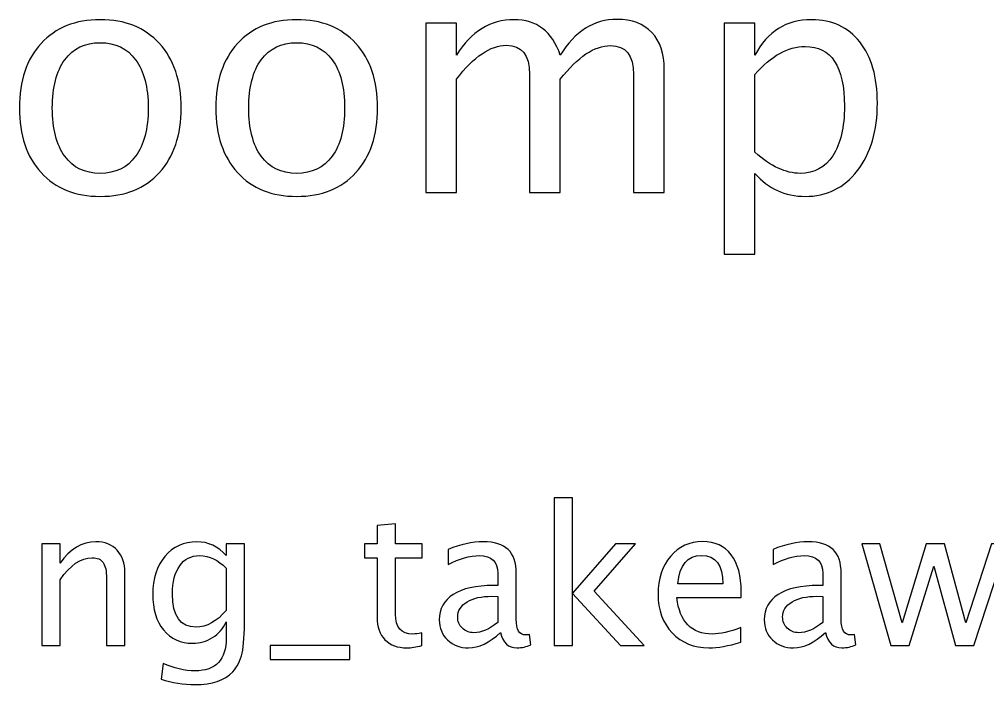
# Model space of a CAD drawing. Header units: centimetres. Extents: x -276 to 74, y -105 to 60.
# Drawn here: x -8 to -1.59, y 42.91 to 47.32 of the extents above; entities that cross this region are included whole.
import ezdxf

# ---------------------------------------------------------------- set-up
doc = ezdxf.new("R2010")
doc.units = ezdxf.units.CM
doc.header["$MEASUREMENT"] = 0
doc.layers.add('Layer 1', color=7, linetype='Continuous')

msp = doc.modelspace()

# ---------------------------------------------------------------- linework, layer by layer
at = {"layer": 'Layer 1'}
for points, knots in [([(-7.46899, 46.14504), (-7.63374, 46.14504), (-7.76427, 46.1976), (-7.86022, 46.30273), (-7.86022, 46.30273), (-7.95653, 46.40786), (-8.00451, 46.55074), (-8.00451, 46.731), (-8.00451, 46.731), (-8.00451, 46.91092), (-7.95653, 47.05344), (-7.86022, 47.15822), (-7.86022, 47.15822), (-7.76427, 47.26299), (-7.63374, 47.31556), (-7.46899, 47.31556), (-7.46899, 47.31556), (-7.30424, 47.31556), (-7.17372, 47.26299), (-7.07776, 47.15822), (-7.07776, 47.15822), (-6.98145, 47.05344), (-6.93347, 46.91092), (-6.93347, 46.731), (-6.93347, 46.731), (-6.93347, 46.55074), (-6.98145, 46.40786), (-7.07776, 46.30273), (-7.07776, 46.30273), (-7.17372, 46.1976), (-7.30424, 46.14504), (-7.46899, 46.14504)], [0, 0, 0, 0, 0.1111111, 0.1111111, 0.1111111, 0.1111111, 0.2222222, 0.2222222, 0.2222222, 0.2222222, 0.3333333, 0.3333333, 0.3333333, 0.3333333, 0.4444444, 0.4444444, 0.4444444, 0.4444444, 0.5555556, 0.5555556, 0.5555556, 0.5555556, 0.6666667, 0.6666667, 0.6666667, 0.6666667, 0.7777778, 0.7777778, 0.7777778, 0.7777778, 1, 1, 1, 1]), ([(-6.16865, 46.14504), (-6.3334, 46.14504), (-6.46393, 46.1976), (-6.55988, 46.30273), (-6.55988, 46.30273), (-6.65619, 46.40786), (-6.70417, 46.55074), (-6.70417, 46.731), (-6.70417, 46.731), (-6.70417, 46.91092), (-6.65619, 47.05344), (-6.55988, 47.15822), (-6.55988, 47.15822), (-6.46393, 47.26299), (-6.3334, 47.31556), (-6.16865, 47.31556), (-6.16865, 47.31556), (-6.0039, 47.31556), (-5.87338, 47.26299), (-5.77742, 47.15822), (-5.77742, 47.15822), (-5.68111, 47.05344), (-5.63313, 46.91092), (-5.63313, 46.731), (-5.63313, 46.731), (-5.63313, 46.55074), (-5.68111, 46.40786), (-5.77742, 46.30273), (-5.77742, 46.30273), (-5.87338, 46.1976), (-6.0039, 46.14504), (-6.16865, 46.14504)], [0, 0, 0, 0, 0.1111111, 0.1111111, 0.1111111, 0.1111111, 0.2222222, 0.2222222, 0.2222222, 0.2222222, 0.3333333, 0.3333333, 0.3333333, 0.3333333, 0.4444444, 0.4444444, 0.4444444, 0.4444444, 0.5555556, 0.5555556, 0.5555556, 0.5555556, 0.6666667, 0.6666667, 0.6666667, 0.6666667, 0.7777778, 0.7777778, 0.7777778, 0.7777778, 1, 1, 1, 1]), ([(-5.31493, 46.17044), (-5.31493, 46.17044), (-5.31493, 47.29228), (-5.31493, 47.29228), (-5.31493, 47.29228), (-5.31493, 47.29228), (-5.11173, 47.29228), (-5.11173, 47.29228), (-5.11173, 47.29228), (-5.11173, 47.29228), (-5.11173, 47.08026), (-5.11173, 47.08026), (-5.11173, 47.08026), (-5.0126, 47.23724), (-4.8856, 47.31556), (-4.73002, 47.31556), (-4.73002, 47.31556), (-4.58009, 47.31556), (-4.47814, 47.23724), (-4.42381, 47.08026), (-4.42381, 47.08026), (-4.3275, 47.23865), (-4.20191, 47.31768), (-4.04775, 47.31768), (-4.04775, 47.31768), (-3.94932, 47.31768), (-3.87277, 47.28875), (-3.81809, 47.23054), (-3.81809, 47.23054), (-3.76341, 47.17233), (-3.73589, 47.09084), (-3.73589, 46.98606), (-3.73589, 46.98606), (-3.73589, 46.98606), (-3.73589, 46.17044), (-3.73589, 46.17044), (-3.73589, 46.17044), (-3.73589, 46.17044), (-3.93909, 46.17044), (-3.93909, 46.17044), (-3.93909, 46.17044), (-3.93909, 46.17044), (-3.93909, 46.95255), (-3.93909, 46.95255), (-3.93909, 46.95255), (-3.93909, 47.08026), (-3.98989, 47.14411), (-4.09149, 47.14411), (-4.09149, 47.14411), (-4.19698, 47.14411), (-4.30775, 47.06967), (-4.42381, 46.92045), (-4.42381, 46.92045), (-4.42381, 46.92045), (-4.42381, 46.17044), (-4.42381, 46.17044), (-4.42381, 46.17044), (-4.42381, 46.17044), (-4.62701, 46.17044), (-4.62701, 46.17044), (-4.62701, 46.17044), (-4.62701, 46.17044), (-4.62701, 46.95326), (-4.62701, 46.95326), (-4.62701, 46.95326), (-4.62701, 47.08202), (-4.67852, 47.14622), (-4.78188, 47.14622), (-4.78188, 47.14622), (-4.88454, 47.14622), (-4.99461, 47.07144), (-5.11173, 46.92151), (-5.11173, 46.92151), (-5.11173, 46.92151), (-5.11173, 46.17044), (-5.11173, 46.17044), (-5.11173, 46.17044), (-5.11173, 46.17044), (-5.31493, 46.17044), (-5.31493, 46.17044)], [0, 0, 0, 0, 0.047619, 0.047619, 0.047619, 0.047619, 0.0952381, 0.0952381, 0.0952381, 0.0952381, 0.1428571, 0.1428571, 0.1428571, 0.1428571, 0.1904762, 0.1904762, 0.1904762, 0.1904762, 0.2380952, 0.2380952, 0.2380952, 0.2380952, 0.2857143, 0.2857143, 0.2857143, 0.2857143, 0.3333333, 0.3333333, 0.3333333, 0.3333333, 0.3809524, 0.3809524, 0.3809524, 0.3809524, 0.4285714, 0.4285714, 0.4285714, 0.4285714, 0.4761905, 0.4761905, 0.4761905, 0.4761905, 0.5238095, 0.5238095, 0.5238095, 0.5238095, 0.5714286, 0.5714286, 0.5714286, 0.5714286, 0.6190476, 0.6190476, 0.6190476, 0.6190476, 0.6666667, 0.6666667, 0.6666667, 0.6666667, 0.7142857, 0.7142857, 0.7142857, 0.7142857, 0.7619048, 0.7619048, 0.7619048, 0.7619048, 0.8095238, 0.8095238, 0.8095238, 0.8095238, 0.8571429, 0.8571429, 0.8571429, 0.8571429, 0.9047619, 0.9047619, 0.9047619, 0.9047619, 1, 1, 1, 1]), ([(-3.33867, 45.76192), (-3.33867, 45.76192), (-3.33867, 47.29228), (-3.33867, 47.29228), (-3.33867, 47.29228), (-3.33867, 47.29228), (-3.13547, 47.29228), (-3.13547, 47.29228), (-3.13547, 47.29228), (-3.13547, 47.29228), (-3.13547, 47.08026), (-3.13547, 47.08026), (-3.13547, 47.08026), (-3.05221, 47.23724), (-2.92698, 47.31556), (-2.76011, 47.31556), (-2.76011, 47.31556), (-2.625, 47.31556), (-2.51881, 47.26652), (-2.4412, 47.1681), (-2.4412, 47.1681), (-2.36359, 47.06967), (-2.32478, 46.93526), (-2.32478, 46.76487), (-2.32478, 46.76487), (-2.32478, 46.57931), (-2.36888, 46.42938), (-2.45672, 46.31578), (-2.45672, 46.31578), (-2.54457, 46.20184), (-2.66028, 46.14504), (-2.8035, 46.14504), (-2.8035, 46.14504), (-2.9365, 46.14504), (-3.04727, 46.19584), (-3.13547, 46.29779), (-3.13547, 46.29779), (-3.13547, 46.29779), (-3.13547, 45.76192), (-3.13547, 45.76192), (-3.13547, 45.76192), (-3.13547, 45.76192), (-3.33867, 45.76192), (-3.33867, 45.76192)], [0, 0, 0, 0, 0.0833333, 0.0833333, 0.0833333, 0.0833333, 0.1666667, 0.1666667, 0.1666667, 0.1666667, 0.25, 0.25, 0.25, 0.25, 0.3333333, 0.3333333, 0.3333333, 0.3333333, 0.4166667, 0.4166667, 0.4166667, 0.4166667, 0.5, 0.5, 0.5, 0.5, 0.5833333, 0.5833333, 0.5833333, 0.5833333, 0.6666667, 0.6666667, 0.6666667, 0.6666667, 0.75, 0.75, 0.75, 0.75, 0.8333333, 0.8333333, 0.8333333, 0.8333333, 1, 1, 1, 1]), ([(-7.46935, 46.29744), (-7.3688, 46.29744), (-7.29049, 46.33519), (-7.23475, 46.41103), (-7.23475, 46.41103), (-7.17936, 46.48653), (-7.15149, 46.59342), (-7.15149, 46.731), (-7.15149, 46.731), (-7.15149, 46.86824), (-7.17936, 46.97477), (-7.23475, 47.05027), (-7.23475, 47.05027), (-7.29049, 47.12541), (-7.3688, 47.16316), (-7.46935, 47.16316), (-7.46935, 47.16316), (-7.57024, 47.16316), (-7.64856, 47.12541), (-7.70359, 47.05027), (-7.70359, 47.05027), (-7.75898, 46.97477), (-7.78649, 46.86824), (-7.78649, 46.731), (-7.78649, 46.731), (-7.78649, 46.59342), (-7.75898, 46.48653), (-7.70359, 46.41103), (-7.70359, 46.41103), (-7.64856, 46.33519), (-7.57024, 46.29744), (-7.46935, 46.29744)], [0, 0, 0, 0, 0.1111111, 0.1111111, 0.1111111, 0.1111111, 0.2222222, 0.2222222, 0.2222222, 0.2222222, 0.3333333, 0.3333333, 0.3333333, 0.3333333, 0.4444444, 0.4444444, 0.4444444, 0.4444444, 0.5555556, 0.5555556, 0.5555556, 0.5555556, 0.6666667, 0.6666667, 0.6666667, 0.6666667, 0.7777778, 0.7777778, 0.7777778, 0.7777778, 1, 1, 1, 1]), ([(-6.16901, 46.29744), (-6.06846, 46.29744), (-5.99015, 46.33519), (-5.93441, 46.41103), (-5.93441, 46.41103), (-5.87902, 46.48653), (-5.85115, 46.59342), (-5.85115, 46.731), (-5.85115, 46.731), (-5.85115, 46.86824), (-5.87902, 46.97477), (-5.93441, 47.05027), (-5.93441, 47.05027), (-5.99015, 47.12541), (-6.06846, 47.16316), (-6.16901, 47.16316), (-6.16901, 47.16316), (-6.2699, 47.16316), (-6.34822, 47.12541), (-6.40325, 47.05027), (-6.40325, 47.05027), (-6.45864, 46.97477), (-6.48615, 46.86824), (-6.48615, 46.731), (-6.48615, 46.731), (-6.48615, 46.59342), (-6.45864, 46.48653), (-6.40325, 46.41103), (-6.40325, 46.41103), (-6.34822, 46.33519), (-6.2699, 46.29744), (-6.16901, 46.29744)], [0, 0, 0, 0, 0.1111111, 0.1111111, 0.1111111, 0.1111111, 0.2222222, 0.2222222, 0.2222222, 0.2222222, 0.3333333, 0.3333333, 0.3333333, 0.3333333, 0.4444444, 0.4444444, 0.4444444, 0.4444444, 0.5555556, 0.5555556, 0.5555556, 0.5555556, 0.6666667, 0.6666667, 0.6666667, 0.6666667, 0.7777778, 0.7777778, 0.7777778, 0.7777778, 1, 1, 1, 1]), ([(-3.13547, 46.43785), (-3.03069, 46.34436), (-2.93086, 46.29744), (-2.83596, 46.29744), (-2.83596, 46.29744), (-2.74247, 46.29744), (-2.67015, 46.3366), (-2.61935, 46.41456), (-2.61935, 46.41456), (-2.5682, 46.49253), (-2.5428, 46.60224), (-2.5428, 46.74406), (-2.5428, 46.74406), (-2.5428, 47.00652), (-2.62959, 47.13776), (-2.80315, 47.13776), (-2.80315, 47.13776), (-2.91675, 47.13776), (-3.02752, 47.07637), (-3.13547, 46.95326), (-3.13547, 46.95326), (-3.13547, 46.95326), (-3.13547, 46.43785), (-3.13547, 46.43785)], [0, 0, 0, 0, 0.1428571, 0.1428571, 0.1428571, 0.1428571, 0.2857143, 0.2857143, 0.2857143, 0.2857143, 0.4285714, 0.4285714, 0.4285714, 0.4285714, 0.5714286, 0.5714286, 0.5714286, 0.5714286, 0.7142857, 0.7142857, 0.7142857, 0.7142857, 1, 1, 1, 1]), ([(-4.46537, 43.17044), (-4.46537, 43.17044), (-4.46537, 44.14961), (-4.46537, 44.14961), (-4.46537, 44.14961), (-4.46537, 44.14961), (-4.34345, 44.14961), (-4.34345, 44.14961), (-4.34345, 44.14961), (-4.34345, 44.14961), (-4.34345, 43.51694), (-4.34345, 43.51694), (-4.34345, 43.51694), (-4.34345, 43.51694), (-4.0577, 43.84354), (-4.0577, 43.84354), (-4.0577, 43.84354), (-4.0577, 43.84354), (-3.92604, 43.84354), (-3.92604, 43.84354), (-3.92604, 43.84354), (-3.92604, 43.84354), (-4.19909, 43.52943), (-4.19909, 43.52943), (-4.19909, 43.52943), (-4.19909, 43.52943), (-3.86889, 43.17044), (-3.86889, 43.17044), (-3.86889, 43.17044), (-3.86889, 43.17044), (-4.02595, 43.17044), (-4.02595, 43.17044), (-4.02595, 43.17044), (-4.02595, 43.17044), (-4.34345, 43.51567), (-4.34345, 43.51567), (-4.34345, 43.51567), (-4.34345, 43.51567), (-4.34345, 43.17044), (-4.34345, 43.17044), (-4.34345, 43.17044), (-4.34345, 43.17044), (-4.46537, 43.17044), (-4.46537, 43.17044)], [0, 0, 0, 0, 0.0833333, 0.0833333, 0.0833333, 0.0833333, 0.1666667, 0.1666667, 0.1666667, 0.1666667, 0.25, 0.25, 0.25, 0.25, 0.3333333, 0.3333333, 0.3333333, 0.3333333, 0.4166667, 0.4166667, 0.4166667, 0.4166667, 0.5, 0.5, 0.5, 0.5, 0.5833333, 0.5833333, 0.5833333, 0.5833333, 0.6666667, 0.6666667, 0.6666667, 0.6666667, 0.75, 0.75, 0.75, 0.75, 0.8333333, 0.8333333, 0.8333333, 0.8333333, 1, 1, 1, 1]), ([(-5.34061, 43.17065), (-5.37829, 43.16028), (-5.41109, 43.1552), (-5.43882, 43.1552), (-5.43882, 43.1552), (-5.50105, 43.1552), (-5.54952, 43.17298), (-5.58424, 43.20854), (-5.58424, 43.20854), (-5.61916, 43.2441), (-5.63652, 43.29342), (-5.63652, 43.35671), (-5.63652, 43.35671), (-5.63652, 43.35671), (-5.63652, 43.7521), (-5.63652, 43.7521), (-5.63652, 43.7521), (-5.63652, 43.7521), (-5.72076, 43.7521), (-5.72076, 43.7521), (-5.72076, 43.7521), (-5.72076, 43.7521), (-5.72076, 43.84354), (-5.72076, 43.84354), (-5.72076, 43.84354), (-5.72076, 43.84354), (-5.63652, 43.84354), (-5.63652, 43.84354), (-5.63652, 43.84354), (-5.63652, 43.84354), (-5.63652, 43.96525), (-5.63652, 43.96525), (-5.63652, 43.96525), (-5.63652, 43.96525), (-5.5146, 43.97689), (-5.5146, 43.97689), (-5.5146, 43.97689), (-5.5146, 43.97689), (-5.5146, 43.84354), (-5.5146, 43.84354), (-5.5146, 43.84354), (-5.5146, 43.84354), (-5.33807, 43.84354), (-5.33807, 43.84354), (-5.33807, 43.84354), (-5.33807, 43.84354), (-5.33807, 43.7521), (-5.33807, 43.7521), (-5.33807, 43.7521), (-5.33807, 43.7521), (-5.5146, 43.7521), (-5.5146, 43.7521), (-5.5146, 43.7521), (-5.5146, 43.7521), (-5.5146, 43.37872), (-5.5146, 43.37872), (-5.5146, 43.37872), (-5.5146, 43.29067), (-5.47629, 43.24664), (-5.39988, 43.24664), (-5.39988, 43.24664), (-5.38358, 43.24664), (-5.36389, 43.24939), (-5.34061, 43.25468), (-5.34061, 43.25468), (-5.34061, 43.25468), (-5.34061, 43.17065), (-5.34061, 43.17065)], [0, 0, 0, 0, 0.0555556, 0.0555556, 0.0555556, 0.0555556, 0.1111111, 0.1111111, 0.1111111, 0.1111111, 0.1666667, 0.1666667, 0.1666667, 0.1666667, 0.2222222, 0.2222222, 0.2222222, 0.2222222, 0.2777778, 0.2777778, 0.2777778, 0.2777778, 0.3333333, 0.3333333, 0.3333333, 0.3333333, 0.3888889, 0.3888889, 0.3888889, 0.3888889, 0.4444444, 0.4444444, 0.4444444, 0.4444444, 0.5, 0.5, 0.5, 0.5, 0.5555556, 0.5555556, 0.5555556, 0.5555556, 0.6111111, 0.6111111, 0.6111111, 0.6111111, 0.6666667, 0.6666667, 0.6666667, 0.6666667, 0.7222222, 0.7222222, 0.7222222, 0.7222222, 0.7777778, 0.7777778, 0.7777778, 0.7777778, 0.8333333, 0.8333333, 0.8333333, 0.8333333, 0.8888889, 0.8888889, 0.8888889, 0.8888889, 1, 1, 1, 1]), ([(-7.8567, 43.17044), (-7.8567, 43.17044), (-7.8567, 43.84354), (-7.8567, 43.84354), (-7.8567, 43.84354), (-7.8567, 43.84354), (-7.73478, 43.84354), (-7.73478, 43.84354), (-7.73478, 43.84354), (-7.73478, 43.84354), (-7.73478, 43.71633), (-7.73478, 43.71633), (-7.73478, 43.71633), (-7.67022, 43.81052), (-7.59106, 43.85751), (-7.4975, 43.85751), (-7.4975, 43.85751), (-7.43866, 43.85751), (-7.39188, 43.8391), (-7.35738, 43.80205), (-7.35738, 43.80205), (-7.32288, 43.76522), (-7.30552, 43.71548), (-7.30552, 43.65325), (-7.30552, 43.65325), (-7.30552, 43.65325), (-7.30552, 43.17044), (-7.30552, 43.17044), (-7.30552, 43.17044), (-7.30552, 43.17044), (-7.42744, 43.17044), (-7.42744, 43.17044), (-7.42744, 43.17044), (-7.42744, 43.17044), (-7.42744, 43.61346), (-7.42744, 43.61346), (-7.42744, 43.61346), (-7.42744, 43.66341), (-7.43485, 43.69897), (-7.44945, 43.72014), (-7.44945, 43.72014), (-7.46427, 43.74152), (-7.48861, 43.7521), (-7.52269, 43.7521), (-7.52269, 43.7521), (-7.59762, 43.7521), (-7.66832, 43.70321), (-7.73478, 43.60542), (-7.73478, 43.60542), (-7.73478, 43.60542), (-7.73478, 43.17044), (-7.73478, 43.17044), (-7.73478, 43.17044), (-7.73478, 43.17044), (-7.8567, 43.17044), (-7.8567, 43.17044)], [0, 0, 0, 0, 0.0666667, 0.0666667, 0.0666667, 0.0666667, 0.1333333, 0.1333333, 0.1333333, 0.1333333, 0.2, 0.2, 0.2, 0.2, 0.2666667, 0.2666667, 0.2666667, 0.2666667, 0.3333333, 0.3333333, 0.3333333, 0.3333333, 0.4, 0.4, 0.4, 0.4, 0.4666667, 0.4666667, 0.4666667, 0.4666667, 0.5333333, 0.5333333, 0.5333333, 0.5333333, 0.6, 0.6, 0.6, 0.6, 0.6666667, 0.6666667, 0.6666667, 0.6666667, 0.7333333, 0.7333333, 0.7333333, 0.7333333, 0.8, 0.8, 0.8, 0.8, 0.8666667, 0.8666667, 0.8666667, 0.8666667, 1, 1, 1, 1]), ([(-7.06591, 42.94692), (-7.06591, 42.94692), (-7.05152, 43.05233), (-7.05152, 43.05233), (-7.05152, 43.05233), (-6.98082, 43.01931), (-6.91076, 43.0028), (-6.84154, 43.0028), (-6.84154, 43.0028), (-6.70417, 43.0028), (-6.63538, 43.07561), (-6.63538, 43.22103), (-6.63538, 43.22103), (-6.63538, 43.22103), (-6.63538, 43.32686), (-6.63538, 43.32686), (-6.63538, 43.32686), (-6.65655, 43.2822), (-6.6866, 43.2477), (-6.72576, 43.22293), (-6.72576, 43.22293), (-6.76492, 43.19817), (-6.80852, 43.18568), (-6.85657, 43.18568), (-6.85657, 43.18568), (-6.93806, 43.18568), (-7.00262, 43.21489), (-7.05025, 43.27331), (-7.05025, 43.27331), (-7.09787, 43.33173), (-7.12179, 43.41089), (-7.12179, 43.5108), (-7.12179, 43.5108), (-7.12179, 43.61304), (-7.0947, 43.69643), (-7.04051, 43.76099), (-7.04051, 43.76099), (-6.98611, 43.82534), (-6.91605, 43.85751), (-6.8299, 43.85751), (-6.8299, 43.85751), (-6.75455, 43.85751), (-6.68957, 43.82703), (-6.63538, 43.76586), (-6.63538, 43.76586), (-6.63538, 43.76586), (-6.63538, 43.84354), (-6.63538, 43.84354), (-6.63538, 43.84354), (-6.63538, 43.84354), (-6.51346, 43.84354), (-6.51346, 43.84354), (-6.51346, 43.84354), (-6.51346, 43.84354), (-6.51346, 43.35417), (-6.51346, 43.35417), (-6.51346, 43.35417), (-6.51346, 43.24897), (-6.51896, 43.17108), (-6.52997, 43.12049), (-6.52997, 43.12049), (-6.54076, 43.0699), (-6.56151, 43.02841), (-6.59156, 42.99624), (-6.59156, 42.99624), (-6.6449, 42.93972), (-6.7283, 42.91136), (-6.84154, 42.91136), (-6.84154, 42.91136), (-6.91922, 42.91136), (-6.99394, 42.92321), (-7.06591, 42.94692)], [0, 0, 0, 0, 0.0526316, 0.0526316, 0.0526316, 0.0526316, 0.1052632, 0.1052632, 0.1052632, 0.1052632, 0.1578947, 0.1578947, 0.1578947, 0.1578947, 0.2105263, 0.2105263, 0.2105263, 0.2105263, 0.2631579, 0.2631579, 0.2631579, 0.2631579, 0.3157895, 0.3157895, 0.3157895, 0.3157895, 0.3684211, 0.3684211, 0.3684211, 0.3684211, 0.4210526, 0.4210526, 0.4210526, 0.4210526, 0.4736842, 0.4736842, 0.4736842, 0.4736842, 0.5263158, 0.5263158, 0.5263158, 0.5263158, 0.5789474, 0.5789474, 0.5789474, 0.5789474, 0.6315789, 0.6315789, 0.6315789, 0.6315789, 0.6842105, 0.6842105, 0.6842105, 0.6842105, 0.7368421, 0.7368421, 0.7368421, 0.7368421, 0.7894737, 0.7894737, 0.7894737, 0.7894737, 0.8421053, 0.8421053, 0.8421053, 0.8421053, 0.8947368, 0.8947368, 0.8947368, 0.8947368, 1, 1, 1, 1]), ([(-4.8197, 43.25617), (-4.89293, 43.18886), (-4.96342, 43.1552), (-5.03115, 43.1552), (-5.03115, 43.1552), (-5.08682, 43.1552), (-5.13318, 43.17256), (-5.16979, 43.20748), (-5.16979, 43.20748), (-5.20662, 43.24241), (-5.22504, 43.28643), (-5.22504, 43.33956), (-5.22504, 43.33956), (-5.22504, 43.41301), (-5.19414, 43.46953), (-5.13233, 43.5089), (-5.13233, 43.5089), (-5.07052, 43.54827), (-4.98183, 43.56795), (-4.86626, 43.56795), (-4.86626, 43.56795), (-4.86626, 43.56795), (-4.83769, 43.56795), (-4.83769, 43.56795), (-4.83769, 43.56795), (-4.83769, 43.56795), (-4.83769, 43.64902), (-4.83769, 43.64902), (-4.83769, 43.64902), (-4.83769, 43.72712), (-4.87833, 43.76607), (-4.95982, 43.76607), (-4.95982, 43.76607), (-5.0229, 43.76607), (-5.0919, 43.74617), (-5.16662, 43.70638), (-5.16662, 43.70638), (-5.16662, 43.70638), (-5.16662, 43.80671), (-5.16662, 43.80671), (-5.16662, 43.80671), (-5.08449, 43.84058), (-5.00702, 43.85751), (-4.93442, 43.85751), (-4.93442, 43.85751), (-4.8597, 43.85751), (-4.80446, 43.84058), (-4.76911, 43.8065), (-4.76911, 43.8065), (-4.73355, 43.77242), (-4.71577, 43.71993), (-4.71577, 43.64902), (-4.71577, 43.64902), (-4.71577, 43.64902), (-4.71577, 43.34485), (-4.71577, 43.34485), (-4.71577, 43.34485), (-4.71577, 43.27522), (-4.69439, 43.24029), (-4.65142, 43.24029), (-4.65142, 43.24029), (-4.64613, 43.24029), (-4.6383, 43.24114), (-4.62793, 43.24283), (-4.62793, 43.24283), (-4.62793, 43.24283), (-4.61925, 43.1751), (-4.61925, 43.1751), (-4.61925, 43.1751), (-4.64698, 43.16176), (-4.67746, 43.1552), (-4.7109, 43.1552), (-4.7109, 43.1552), (-4.76784, 43.1552), (-4.80403, 43.18886), (-4.8197, 43.25617)], [0, 0, 0, 0, 0.05, 0.05, 0.05, 0.05, 0.1, 0.1, 0.1, 0.1, 0.15, 0.15, 0.15, 0.15, 0.2, 0.2, 0.2, 0.2, 0.25, 0.25, 0.25, 0.25, 0.3, 0.3, 0.3, 0.3, 0.35, 0.35, 0.35, 0.35, 0.4, 0.4, 0.4, 0.4, 0.45, 0.45, 0.45, 0.45, 0.5, 0.5, 0.5, 0.5, 0.55, 0.55, 0.55, 0.55, 0.6, 0.6, 0.6, 0.6, 0.65, 0.65, 0.65, 0.65, 0.7, 0.7, 0.7, 0.7, 0.75, 0.75, 0.75, 0.75, 0.8, 0.8, 0.8, 0.8, 0.85, 0.85, 0.85, 0.85, 0.9, 0.9, 0.9, 0.9, 1, 1, 1, 1]), ([(-3.22902, 43.19203), (-3.31093, 43.16748), (-3.381, 43.1552), (-3.43942, 43.1552), (-3.43942, 43.1552), (-3.53911, 43.1552), (-3.62018, 43.18822), (-3.68262, 43.25405), (-3.68262, 43.25405), (-3.74506, 43.31988), (-3.77639, 43.40518), (-3.77639, 43.51017), (-3.77639, 43.51017), (-3.77639, 43.61198), (-3.74887, 43.69559), (-3.69363, 43.76099), (-3.69363, 43.76099), (-3.63838, 43.82618), (-3.56769, 43.85878), (-3.48154, 43.85878), (-3.48154, 43.85878), (-3.40005, 43.85878), (-3.33697, 43.82978), (-3.29252, 43.77179), (-3.29252, 43.77179), (-3.24807, 43.71379), (-3.22584, 43.63166), (-3.22584, 43.52519), (-3.22584, 43.52519), (-3.22584, 43.52519), (-3.22648, 43.48794), (-3.22648, 43.48794), (-3.22648, 43.48794), (-3.22648, 43.48794), (-3.65193, 43.48794), (-3.65193, 43.48794), (-3.65193, 43.48794), (-3.63415, 43.32707), (-3.55562, 43.24664), (-3.41656, 43.24664), (-3.41656, 43.24664), (-3.36554, 43.24664), (-3.3031, 43.26103), (-3.22902, 43.28982), (-3.22902, 43.28982), (-3.22902, 43.28982), (-3.22902, 43.19203), (-3.22902, 43.19203)], [0, 0, 0, 0, 0.0769231, 0.0769231, 0.0769231, 0.0769231, 0.1538462, 0.1538462, 0.1538462, 0.1538462, 0.2307692, 0.2307692, 0.2307692, 0.2307692, 0.3076923, 0.3076923, 0.3076923, 0.3076923, 0.3846154, 0.3846154, 0.3846154, 0.3846154, 0.4615385, 0.4615385, 0.4615385, 0.4615385, 0.5384615, 0.5384615, 0.5384615, 0.5384615, 0.6153846, 0.6153846, 0.6153846, 0.6153846, 0.6923077, 0.6923077, 0.6923077, 0.6923077, 0.7692308, 0.7692308, 0.7692308, 0.7692308, 0.8461538, 0.8461538, 0.8461538, 0.8461538, 1, 1, 1, 1]), ([(-2.66853, 43.25617), (-2.74176, 43.18886), (-2.81225, 43.1552), (-2.87998, 43.1552), (-2.87998, 43.1552), (-2.93565, 43.1552), (-2.98201, 43.17256), (-3.01862, 43.20748), (-3.01862, 43.20748), (-3.05545, 43.24241), (-3.07387, 43.28643), (-3.07387, 43.33956), (-3.07387, 43.33956), (-3.07387, 43.41301), (-3.04297, 43.46953), (-2.98116, 43.5089), (-2.98116, 43.5089), (-2.91935, 43.54827), (-2.83066, 43.56795), (-2.71509, 43.56795), (-2.71509, 43.56795), (-2.71509, 43.56795), (-2.68652, 43.56795), (-2.68652, 43.56795), (-2.68652, 43.56795), (-2.68652, 43.56795), (-2.68652, 43.64902), (-2.68652, 43.64902), (-2.68652, 43.64902), (-2.68652, 43.72712), (-2.72716, 43.76607), (-2.80865, 43.76607), (-2.80865, 43.76607), (-2.87173, 43.76607), (-2.94073, 43.74617), (-3.01545, 43.70638), (-3.01545, 43.70638), (-3.01545, 43.70638), (-3.01545, 43.80671), (-3.01545, 43.80671), (-3.01545, 43.80671), (-2.93332, 43.84058), (-2.85585, 43.85751), (-2.78325, 43.85751), (-2.78325, 43.85751), (-2.70853, 43.85751), (-2.65329, 43.84058), (-2.61794, 43.8065), (-2.61794, 43.8065), (-2.58238, 43.77242), (-2.5646, 43.71993), (-2.5646, 43.64902), (-2.5646, 43.64902), (-2.5646, 43.64902), (-2.5646, 43.34485), (-2.5646, 43.34485), (-2.5646, 43.34485), (-2.5646, 43.27522), (-2.54322, 43.24029), (-2.50025, 43.24029), (-2.50025, 43.24029), (-2.49496, 43.24029), (-2.48713, 43.24114), (-2.47676, 43.24283), (-2.47676, 43.24283), (-2.47676, 43.24283), (-2.46808, 43.1751), (-2.46808, 43.1751), (-2.46808, 43.1751), (-2.49581, 43.16176), (-2.52629, 43.1552), (-2.55973, 43.1552), (-2.55973, 43.1552), (-2.61667, 43.1552), (-2.65286, 43.18886), (-2.66853, 43.25617)], [0, 0, 0, 0, 0.05, 0.05, 0.05, 0.05, 0.1, 0.1, 0.1, 0.1, 0.15, 0.15, 0.15, 0.15, 0.2, 0.2, 0.2, 0.2, 0.25, 0.25, 0.25, 0.25, 0.3, 0.3, 0.3, 0.3, 0.35, 0.35, 0.35, 0.35, 0.4, 0.4, 0.4, 0.4, 0.45, 0.45, 0.45, 0.45, 0.5, 0.5, 0.5, 0.5, 0.55, 0.55, 0.55, 0.55, 0.6, 0.6, 0.6, 0.6, 0.65, 0.65, 0.65, 0.65, 0.7, 0.7, 0.7, 0.7, 0.75, 0.75, 0.75, 0.75, 0.8, 0.8, 0.8, 0.8, 0.85, 0.85, 0.85, 0.85, 0.9, 0.9, 0.9, 0.9, 1, 1, 1, 1]), ([(-2.23546, 43.17044), (-2.23546, 43.17044), (-2.4285, 43.84354), (-2.4285, 43.84354), (-2.4285, 43.84354), (-2.4285, 43.84354), (-2.30954, 43.84354), (-2.30954, 43.84354), (-2.30954, 43.84354), (-2.30954, 43.84354), (-2.16159, 43.32094), (-2.16159, 43.32094), (-2.16159, 43.32094), (-2.16159, 43.32094), (-2.00199, 43.84354), (-2.00199, 43.84354), (-2.00199, 43.84354), (-2.00199, 43.84354), (-1.88007, 43.84354), (-1.88007, 43.84354), (-1.88007, 43.84354), (-1.88007, 43.84354), (-1.73974, 43.32178), (-1.73974, 43.32178), (-1.73974, 43.32178), (-1.73974, 43.32178), (-1.56998, 43.84354), (-1.56998, 43.84354), (-1.56998, 43.84354), (-1.56998, 43.84354), (-1.46584, 43.84354), (-1.46584, 43.84354), (-1.46584, 43.84354), (-1.46584, 43.84354), (-1.68555, 43.17044), (-1.68555, 43.17044), (-1.68555, 43.17044), (-1.68555, 43.17044), (-1.80747, 43.17044), (-1.80747, 43.17044), (-1.80747, 43.17044), (-1.80747, 43.17044), (-1.95183, 43.69537), (-1.95183, 43.69537), (-1.95183, 43.69537), (-1.95183, 43.69537), (-2.11354, 43.17044), (-2.11354, 43.17044), (-2.11354, 43.17044), (-2.11354, 43.17044), (-2.23546, 43.17044), (-2.23546, 43.17044)], [0, 0, 0, 0, 0.0714286, 0.0714286, 0.0714286, 0.0714286, 0.1428571, 0.1428571, 0.1428571, 0.1428571, 0.2142857, 0.2142857, 0.2142857, 0.2142857, 0.2857143, 0.2857143, 0.2857143, 0.2857143, 0.3571429, 0.3571429, 0.3571429, 0.3571429, 0.4285714, 0.4285714, 0.4285714, 0.4285714, 0.5, 0.5, 0.5, 0.5, 0.5714286, 0.5714286, 0.5714286, 0.5714286, 0.6428571, 0.6428571, 0.6428571, 0.6428571, 0.7142857, 0.7142857, 0.7142857, 0.7142857, 0.7857143, 0.7857143, 0.7857143, 0.7857143, 0.8571429, 0.8571429, 0.8571429, 0.8571429, 1, 1, 1, 1]), ([(-6.63538, 43.40327), (-6.63538, 43.40327), (-6.63538, 43.68246), (-6.63538, 43.68246), (-6.63538, 43.68246), (-6.68914, 43.73813), (-6.74777, 43.76607), (-6.81106, 43.76607), (-6.81106, 43.76607), (-6.86737, 43.76607), (-6.91139, 43.74363), (-6.94314, 43.69855), (-6.94314, 43.69855), (-6.9751, 43.65368), (-6.99098, 43.59123), (-6.99098, 43.51165), (-6.99098, 43.51165), (-6.99098, 43.36539), (-6.93912, 43.29236), (-6.83519, 43.29236), (-6.83519, 43.29236), (-6.7645, 43.29236), (-6.69782, 43.3294), (-6.63538, 43.40327)], [0, 0, 0, 0, 0.1428571, 0.1428571, 0.1428571, 0.1428571, 0.2857143, 0.2857143, 0.2857143, 0.2857143, 0.4285714, 0.4285714, 0.4285714, 0.4285714, 0.5714286, 0.5714286, 0.5714286, 0.5714286, 0.7142857, 0.7142857, 0.7142857, 0.7142857, 1, 1, 1, 1]), ([(-3.64558, 43.57938), (-3.64558, 43.57938), (-3.3484, 43.57938), (-3.3484, 43.57938), (-3.3484, 43.57938), (-3.3484, 43.70469), (-3.39518, 43.76734), (-3.48852, 43.76734), (-3.48852, 43.76734), (-3.5825, 43.76734), (-3.63478, 43.70469), (-3.64558, 43.57938)], [0, 0, 0, 0, 0.25, 0.25, 0.25, 0.25, 0.5, 0.5, 0.5, 0.5, 1, 1, 1, 1]), ([(-4.83769, 43.32263), (-4.83769, 43.32263), (-4.83769, 43.49556), (-4.83769, 43.49556), (-4.83769, 43.49556), (-4.83769, 43.49556), (-4.87685, 43.49683), (-4.87685, 43.49683), (-4.87685, 43.49683), (-4.94458, 43.49683), (-4.99919, 43.48434), (-5.04089, 43.45937), (-5.04089, 43.45937), (-5.08238, 43.43418), (-5.10312, 43.40095), (-5.10312, 43.35946), (-5.10312, 43.35946), (-5.10312, 43.33046), (-5.09275, 43.30591), (-5.07222, 43.2858), (-5.07222, 43.2858), (-5.05147, 43.26569), (-5.02628, 43.25553), (-4.99644, 43.25553), (-4.99644, 43.25553), (-4.94564, 43.25553), (-4.89272, 43.27797), (-4.83769, 43.32263)], [0, 0, 0, 0, 0.125, 0.125, 0.125, 0.125, 0.25, 0.25, 0.25, 0.25, 0.375, 0.375, 0.375, 0.375, 0.5, 0.5, 0.5, 0.5, 0.625, 0.625, 0.625, 0.625, 0.75, 0.75, 0.75, 0.75, 1, 1, 1, 1]), ([(-2.68652, 43.32263), (-2.68652, 43.32263), (-2.68652, 43.49556), (-2.68652, 43.49556), (-2.68652, 43.49556), (-2.68652, 43.49556), (-2.72568, 43.49683), (-2.72568, 43.49683), (-2.72568, 43.49683), (-2.79341, 43.49683), (-2.84802, 43.48434), (-2.88972, 43.45937), (-2.88972, 43.45937), (-2.93121, 43.43418), (-2.95195, 43.40095), (-2.95195, 43.35946), (-2.95195, 43.35946), (-2.95195, 43.33046), (-2.94158, 43.30591), (-2.92105, 43.2858), (-2.92105, 43.2858), (-2.9003, 43.26569), (-2.87511, 43.25553), (-2.84527, 43.25553), (-2.84527, 43.25553), (-2.79447, 43.25553), (-2.74155, 43.27797), (-2.68652, 43.32263)], [0, 0, 0, 0, 0.125, 0.125, 0.125, 0.125, 0.25, 0.25, 0.25, 0.25, 0.375, 0.375, 0.375, 0.375, 0.5, 0.5, 0.5, 0.5, 0.625, 0.625, 0.625, 0.625, 0.75, 0.75, 0.75, 0.75, 1, 1, 1, 1]), ([(-6.34518, 43.079), (-6.34518, 43.079), (-6.34518, 43.17044), (-6.34518, 43.17044), (-6.34518, 43.17044), (-6.34518, 43.17044), (-5.81686, 43.17044), (-5.81686, 43.17044), (-5.81686, 43.17044), (-5.81686, 43.17044), (-5.81686, 43.079), (-5.81686, 43.079), (-5.81686, 43.079), (-5.81686, 43.079), (-6.34518, 43.079), (-6.34518, 43.079)], [0, 0, 0, 0, 0.2, 0.2, 0.2, 0.2, 0.4, 0.4, 0.4, 0.4, 0.6, 0.6, 0.6, 0.6, 1, 1, 1, 1])]:
    msp.add_open_spline(points, degree=3, knots=knots, dxfattribs=at)

doc.saveas('drawing.dxf')
